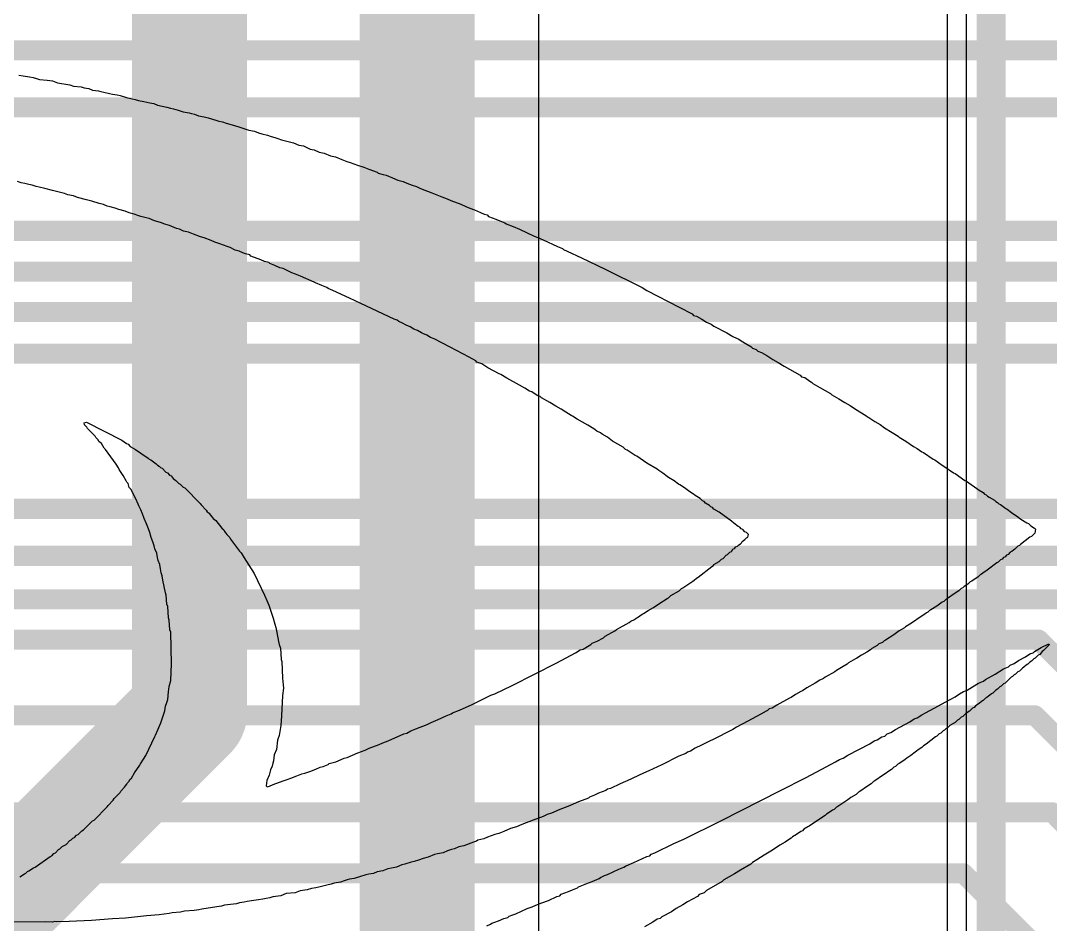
# Model space of a CAD drawing. Header units: inches. Extents: x 0 to 211, y 0 to 201.
# Drawn here: x 1.1619 to 1.5192, y 2.3783 to 2.6917 of the extents above; entities that cross this region are included whole.
import ezdxf

# ---------------------------------------------------------------- set-up
doc = ezdxf.new("R2010")
doc.units = ezdxf.units.IN
doc.header["$MEASUREMENT"] = 0
for name, color, linetype in [('Bottom Layer', 5, 'Continuous'), ('Layer 2', 76, 'Continuous'), ('Top Layer', 1, 'Continuous'), ('Top Overlay', 2, 'Continuous')]:
    doc.layers.add(name, color=color, linetype=linetype)

msp = doc.modelspace()

# ---------------------------------------------------------------- linework, layer by layer
at = {"layer": 'Bottom Layer'}
msp.add_line((1.48336, 2.92748), (1.48336, 2.13313), dxfattribs=at)
msp.add_lwpolyline([(1.49865, 2.13313, 0.01, 0.01, 0), (1.49865, 2.92748, 0.01, 0.01, 0)], format="xyseb", dxfattribs=at)
at = {"layer": 'Layer 2'}
for p, q in [((1.49, 3.183), (1.49, 1.99269)), ((1.34166, 1.94334), (1.34166, 3.06136))]:
    msp.add_line(p, q, dxfattribs=at)
for points in [[(1.22047, 2.45177, 0.04, 0.04, 0), (1.22047, 3.03473, 0.04, 0.04, 0)], [(1.29947, 1.9296, 0.04, 0.04, 0), (1.29947, 3.03054, 0.04, 0.04, 0)], [(0.84481, 2.07611, 0.04, 0.04, 0), (1.22047, 2.45177, 0.04, 0.04, 0)]]:
    msp.add_lwpolyline(points, format="xyseb", dxfattribs=at)
msp.add_lwpolyline([(1.21047, 2.45177, 0.02, 0.02, 1), (1.23047, 2.45177, 0.02, 0.02, 1)], format="xyseb", close=True, dxfattribs=at)
msp.add_lwpolyline([(1.21047, 2.45177, 0.02, 0.02, 1), (1.23047, 2.45177, 0.02, 0.02, 1)], format="xyseb", close=True, dxfattribs=at)
at = {"layer": 'Top Layer'}
for points in [[(0.47649, 2.68135, 0.007, 0.007, 0), (1.70357, 2.68135, 0.007, 0.007, 0)], [(0.51059, 2.66162, 0.007, 0.007, 0), (1.70104, 2.66162, 0.007, 0.007, 0)], [(0.25031, 2.61875, 0.007, 0.007, 0), (1.67708, 2.61875, 0.007, 0.007, 0)], [(0.25031, 2.60463, 0.007, 0.007, 0), (1.66894, 2.60463, 0.007, 0.007, 0)], [(0.23664, 2.59063, 0.007, 0.007, 0), (1.63839, 2.59063, 0.007, 0.007, 0)], [(0.25031, 2.57619, 0.007, 0.007, 0), (1.63056, 2.57619, 0.007, 0.007, 0)], [(0.22162, 2.52238, 0.007, 0.007, 0), (1.66209, 2.52238, 0.007, 0.007, 0)], [(0.24403, 2.50611, 0.007, 0.007, 0), (1.60043, 2.50611, 0.007, 0.007, 0)], [(0.26622, 2.49103, 0.007, 0.007, 0), (1.52866, 2.49103, 0.007, 0.007, 0)], [(0.37076, 2.47703, 0.007, 0.007, 0), (1.5151, 2.47703, 0.007, 0.007, 0)], [(1.5151, 2.47703, 0.007, 0.007, 0), (1.72121, 2.27091, 0.007, 0.007, 0)], [(0.75844, 2.45078, 0.007, 0.007, 0), (1.51379, 2.45078, 0.007, 0.007, 0)], [(1.51379, 2.45078, 0.007, 0.007, 0), (1.70766, 2.25691, 0.007, 0.007, 0)], [(0.75844, 2.41715, 0.007, 0.007, 0), (1.51986, 2.41715, 0.007, 0.007, 0)], [(1.51986, 2.41715, 0.007, 0.007, 0), (1.6941, 2.24291, 0.007, 0.007, 0)], [(0.78553, 2.396, 0.007, 0.007, 0), (1.489, 2.396, 0.007, 0.007, 0)], [(1.489, 2.396, 0.007, 0.007, 0), (1.70696, 2.17804, 0.007, 0.007, 0)]]:
    msp.add_lwpolyline(points, format="xyseb", dxfattribs=at)
for points in [[(1.51335, 2.47703, 0.0035, 0.0035, 1), (1.51685, 2.47703, 0.0035, 0.0035, 1)], [(1.51335, 2.47703, 0.0035, 0.0035, 1), (1.51685, 2.47703, 0.0035, 0.0035, 1)], [(1.51204, 2.45078, 0.0035, 0.0035, 1), (1.51554, 2.45078, 0.0035, 0.0035, 1)], [(1.51204, 2.45078, 0.0035, 0.0035, 1), (1.51554, 2.45078, 0.0035, 0.0035, 1)], [(1.51811, 2.41715, 0.0035, 0.0035, 1), (1.52161, 2.41715, 0.0035, 0.0035, 1)], [(1.51811, 2.41715, 0.0035, 0.0035, 1), (1.52161, 2.41715, 0.0035, 0.0035, 1)], [(1.48725, 2.396, 0.0035, 0.0035, 1), (1.49075, 2.396, 0.0035, 0.0035, 1)], [(1.48725, 2.396, 0.0035, 0.0035, 1), (1.49075, 2.396, 0.0035, 0.0035, 1)]]:
    msp.add_lwpolyline(points, format="xyseb", close=True, dxfattribs=at)
at = {"layer": 'Top Overlay'}
for p, q in [((1.16123, 2.67273), (1.1628, 2.67247)), ((1.1628, 2.67247), (1.1649, 2.6722)), ((1.1649, 2.6722), (1.16622, 2.67194)), ((1.16622, 2.67194), (1.1674, 2.67155)), ((1.1674, 2.67155), (1.16844, 2.67129)), ((1.16844, 2.67129), (1.17107, 2.67102)), ((1.17107, 2.67102), (1.1729, 2.67076)), ((1.1729, 2.67076), (1.17461, 2.67011)), ((1.17461, 2.67011), (1.17894, 2.66945)), ((1.17894, 2.66945), (1.18025, 2.66893)), ((1.18025, 2.66893), (1.18287, 2.66866)), ((1.18287, 2.66866), (1.18392, 2.6684)), ((1.18392, 2.6684), (1.1855, 2.66814)), ((1.1855, 2.66814), (1.18681, 2.66761)), ((1.18681, 2.66761), (1.18891, 2.66735)), ((1.18891, 2.66735), (1.18969, 2.66709)), ((1.18969, 2.66709), (1.19074, 2.66683)), ((1.19074, 2.66683), (1.19271, 2.66643)), ((1.19271, 2.66643), (1.19376, 2.66617)), ((1.19376, 2.66617), (1.19534, 2.66591)), ((1.19534, 2.66591), (1.19638, 2.66565)), ((1.19638, 2.66565), (1.19861, 2.66499)), ((1.19861, 2.66499), (1.20058, 2.6646)), ((1.20058, 2.6646), (1.20163, 2.66433)), ((1.20163, 2.66433), (1.20281, 2.66394)), ((1.20281, 2.66394), (1.20465, 2.66368)), ((1.20465, 2.66368), (1.20675, 2.66315)), ((1.20675, 2.66315), (1.20806, 2.66289)), ((1.20806, 2.66289), (1.20937, 2.66237)), ((1.20937, 2.66237), (1.21265, 2.66171)), ((1.21265, 2.66171), (1.21383, 2.66132)), ((1.21383, 2.66132), (1.21488, 2.66105)), ((1.21488, 2.66105), (1.21659, 2.66066)), ((1.21659, 2.66066), (1.21829, 2.66001)), ((1.21829, 2.66001), (1.22039, 2.65974)), ((1.22039, 2.65974), (1.22118, 2.65948)), ((1.22118, 2.65948), (1.22223, 2.65922)), ((1.22223, 2.65922), (1.22354, 2.65869)), ((1.22354, 2.65869), (1.22551, 2.6583)), ((1.22551, 2.6583), (1.22695, 2.65791)), ((1.22695, 2.65791), (1.22957, 2.65712)), ((1.22957, 2.65712), (1.23062, 2.65686)), ((1.23062, 2.65686), (1.23193, 2.65659)), ((1.23193, 2.65659), (1.23324, 2.65607)), ((1.23324, 2.65607), (1.23613, 2.65528)), ((1.23613, 2.65528), (1.23797, 2.65476)), ((1.23797, 2.65476), (1.23967, 2.6541)), ((1.23967, 2.6541), (1.24111, 2.65371)), ((1.24111, 2.65371), (1.24308, 2.65332)), ((1.24308, 2.65332), (1.24439, 2.65279)), ((1.24439, 2.65279), (1.24557, 2.6524)), ((1.24557, 2.6524), (1.24754, 2.652)), ((1.24754, 2.652), (1.24885, 2.65148)), ((1.24885, 2.65148), (1.25003, 2.65109)), ((1.25003, 2.65109), (1.25108, 2.65082)), ((1.25108, 2.65082), (1.2524, 2.6503)), ((1.2524, 2.6503), (1.25659, 2.64925)), ((1.25659, 2.64925), (1.25843, 2.64846)), ((1.25843, 2.64846), (1.26, 2.6482)), ((1.26, 2.6482), (1.26236, 2.64715)), ((1.26236, 2.64715), (1.26368, 2.64689)), ((1.26368, 2.64689), (1.26551, 2.6461)), ((1.26551, 2.6461), (1.26722, 2.64571)), ((1.26722, 2.64571), (1.26945, 2.64479)), ((1.26945, 2.64479), (1.27115, 2.6444)), ((1.27115, 2.6444), (1.27338, 2.64348)), ((1.27338, 2.64348), (1.27509, 2.64282)), ((1.27509, 2.64282), (1.27627, 2.64243)), ((1.27627, 2.64243), (1.27876, 2.64151)), ((1.27876, 2.64151), (1.28099, 2.64085)), ((1.28099, 2.64085), (1.2827, 2.6402)), ((1.2827, 2.6402), (1.28558, 2.63915)), ((1.28558, 2.63915), (1.28598, 2.63876)), ((1.28598, 2.63876), (1.28768, 2.63836)), ((1.28768, 2.63836), (1.28873, 2.6381)), ((1.28873, 2.6381), (1.29096, 2.63718)), ((1.16202, 2.63548), (1.16084, 2.63587)), ((1.16333, 2.63521), (1.16202, 2.63548)), ((1.16477, 2.63482), (1.16333, 2.63521)), ((1.16582, 2.63456), (1.16477, 2.63482)), ((1.16726, 2.63416), (1.16582, 2.63456)), ((1.16831, 2.6339), (1.16726, 2.63416)), ((1.17028, 2.63351), (1.16831, 2.6339)), ((1.29096, 2.63718), (1.2928, 2.63639)), ((1.2928, 2.63639), (1.29463, 2.63587)), ((1.29463, 2.63587), (1.29594, 2.63534)), ((1.29594, 2.63534), (1.29778, 2.63456)), ((1.29778, 2.63456), (1.29922, 2.63416)), ((1.29922, 2.63416), (1.30067, 2.63351)), ((1.1729, 2.63272), (1.17028, 2.63351)), ((1.1771, 2.63167), (1.1729, 2.63272)), ((1.17828, 2.63128), (1.1771, 2.63167)), ((1.18025, 2.63088), (1.17828, 2.63128)), ((1.18156, 2.63036), (1.18025, 2.63088)), ((1.18471, 2.62957), (1.18156, 2.63036)), ((1.30067, 2.63351), (1.3046, 2.63193)), ((1.3046, 2.63193), (1.30801, 2.63062)), ((1.30801, 2.63062), (1.30985, 2.62984)), ((1.18655, 2.62905), (1.18471, 2.62957)), ((1.18917, 2.62826), (1.18655, 2.62905)), ((1.19061, 2.62787), (1.18917, 2.62826)), ((1.19192, 2.62734), (1.19061, 2.62787)), ((1.19297, 2.62708), (1.19192, 2.62734)), ((1.19468, 2.62669), (1.19297, 2.62708)), ((1.19599, 2.62616), (1.19468, 2.62669)), ((1.30985, 2.62984), (1.31116, 2.62931)), ((1.31116, 2.62931), (1.31457, 2.628)), ((1.31457, 2.628), (1.31641, 2.62721)), ((1.31641, 2.62721), (1.31772, 2.62669)), ((1.31772, 2.62669), (1.31942, 2.62603)), ((1.19809, 2.62564), (1.19599, 2.62616)), ((1.19953, 2.62498), (1.19809, 2.62564)), ((1.20124, 2.62459), (1.19953, 2.62498)), ((1.20255, 2.62406), (1.20124, 2.62459)), ((1.2036, 2.6238), (1.20255, 2.62406)), ((1.20544, 2.62328), (1.2036, 2.6238)), ((1.20649, 2.62301), (1.20544, 2.62328)), ((1.20832, 2.62223), (1.20649, 2.62301)), ((1.31942, 2.62603), (1.32139, 2.62511)), ((1.32139, 2.62511), (1.3227, 2.62459)), ((1.3227, 2.62459), (1.32375, 2.62433)), ((1.32375, 2.62433), (1.32428, 2.6238)), ((1.32428, 2.6238), (1.32677, 2.62288)), ((1.21042, 2.6217), (1.20832, 2.62223)), ((1.21186, 2.62105), (1.21042, 2.6217)), ((1.21357, 2.62065), (1.21186, 2.62105)), ((1.21593, 2.6196), (1.21357, 2.62065)), ((1.21698, 2.61934), (1.21593, 2.6196)), ((1.32677, 2.62288), (1.32821, 2.62223)), ((1.32821, 2.62223), (1.32992, 2.62157)), ((1.32992, 2.62157), (1.33031, 2.62118)), ((1.33031, 2.62118), (1.3328, 2.62026)), ((1.3328, 2.62026), (1.33503, 2.61934)), ((1.21842, 2.61869), (1.21698, 2.61934)), ((1.22013, 2.61829), (1.21842, 2.61869)), ((1.22183, 2.61764), (1.22013, 2.61829)), ((1.22432, 2.61672), (1.22183, 2.61764)), ((1.22551, 2.61632), (1.22432, 2.61672)), ((1.228, 2.61541), (1.22551, 2.61632)), ((1.33503, 2.61934), (1.34002, 2.61698)), ((1.34002, 2.61698), (1.34133, 2.61646)), ((1.34133, 2.61646), (1.34317, 2.61567)), ((1.22931, 2.61488), (1.228, 2.61541)), ((1.23101, 2.61423), (1.22931, 2.61488)), ((1.23351, 2.61331), (1.23101, 2.61423)), ((1.23456, 2.61305), (1.23351, 2.61331)), ((1.23626, 2.61213), (1.23456, 2.61305)), ((1.34317, 2.61567), (1.34815, 2.61331)), ((1.34815, 2.61331), (1.34986, 2.61265)), ((1.34986, 2.61265), (1.35025, 2.61226)), ((1.35025, 2.61226), (1.35156, 2.61173)), ((1.2377, 2.61173), (1.23626, 2.61213)), ((1.23902, 2.61121), (1.2377, 2.61173)), ((1.23993, 2.61082), (1.23902, 2.61121)), ((1.24138, 2.61042), (1.23993, 2.61082)), ((1.24177, 2.61003), (1.24138, 2.61042)), ((1.24518, 2.60872), (1.24177, 2.61003)), ((1.24649, 2.60819), (1.24518, 2.60872)), ((1.35156, 2.61173), (1.35655, 2.60937)), ((1.35655, 2.60937), (1.36468, 2.60544)), ((1.24794, 2.6078), (1.24649, 2.60819)), ((1.24833, 2.6074), (1.24794, 2.6078)), ((1.25003, 2.60675), (1.24833, 2.6074)), ((1.25187, 2.60596), (1.25003, 2.60675)), ((1.25292, 2.6057), (1.25187, 2.60596)), ((1.25594, 2.60426), (1.25292, 2.6057)), ((1.36468, 2.60544), (1.37753, 2.59914)), ((1.25725, 2.60373), (1.25594, 2.60426)), ((1.25895, 2.60308), (1.25725, 2.60373)), ((1.26368, 2.60098), (1.25895, 2.60308)), ((1.2642, 2.60072), (1.26368, 2.60098)), ((1.26643, 2.5998), (1.2642, 2.60072)), ((1.26814, 2.59914), (1.26643, 2.5998)), ((1.26853, 2.59875), (1.26814, 2.59914)), ((1.27024, 2.59809), (1.26853, 2.59875)), ((1.27601, 2.59547), (1.27024, 2.59809)), ((1.37753, 2.59914), (1.37911, 2.59809)), ((1.37911, 2.59809), (1.39039, 2.59232)), ((1.27994, 2.59363), (1.27601, 2.59547)), ((1.29148, 2.58812), (1.27994, 2.59363)), ((1.39039, 2.59232), (1.39485, 2.58996)), ((1.29253, 2.58786), (1.29148, 2.58812)), ((1.29306, 2.58734), (1.29253, 2.58786)), ((1.29437, 2.58681), (1.29306, 2.58734)), ((1.39485, 2.58996), (1.39537, 2.58943)), ((1.39537, 2.58943), (1.39642, 2.58917)), ((1.39642, 2.58917), (1.39826, 2.58812)), ((1.39826, 2.58812), (1.39983, 2.58707)), ((1.29568, 2.58602), (1.29437, 2.58681)), ((1.29699, 2.5855), (1.29568, 2.58602)), ((1.29831, 2.58471), (1.29699, 2.5855)), ((1.29962, 2.58419), (1.29831, 2.58471)), ((1.30093, 2.5834), (1.29962, 2.58419)), ((1.39983, 2.58707), (1.40154, 2.58642)), ((1.40154, 2.58642), (1.40193, 2.58602)), ((1.40193, 2.58602), (1.40246, 2.58576)), ((1.40246, 2.58576), (1.40692, 2.5834)), ((1.30145, 2.58314), (1.30093, 2.5834)), ((1.30277, 2.58261), (1.30145, 2.58314)), ((1.30408, 2.58183), (1.30277, 2.58261)), ((1.30539, 2.5813), (1.30408, 2.58183)), ((1.3109, 2.57842), (1.30539, 2.5813)), ((1.40692, 2.5834), (1.40902, 2.58209)), ((1.40902, 2.58209), (1.41033, 2.58156)), ((1.41033, 2.58156), (1.41085, 2.5813)), ((1.41085, 2.5813), (1.41243, 2.58025)), ((1.41243, 2.58025), (1.41531, 2.57868)), ((1.31746, 2.57501), (1.3109, 2.57842)), ((1.41531, 2.57868), (1.41584, 2.57815)), ((1.41584, 2.57815), (1.41715, 2.57763)), ((1.41715, 2.57763), (1.41767, 2.5771)), ((1.41767, 2.5771), (1.41898, 2.57658)), ((1.41898, 2.57658), (1.42082, 2.57553)), ((1.31982, 2.57369), (1.31746, 2.57501)), ((1.32021, 2.5733), (1.31982, 2.57369)), ((1.32192, 2.57264), (1.32021, 2.5733)), ((1.42082, 2.57553), (1.42292, 2.57422)), ((1.42292, 2.57422), (1.42476, 2.57317)), ((1.42476, 2.57317), (1.42686, 2.57186)), ((1.32402, 2.57133), (1.32192, 2.57264)), ((1.32795, 2.56923), (1.32402, 2.57133)), ((1.42686, 2.57186), (1.43236, 2.56871)), ((1.32848, 2.56897), (1.32795, 2.56923)), ((1.33057, 2.56766), (1.32848, 2.56897)), ((1.33503, 2.5653), (1.33057, 2.56766)), ((1.43236, 2.56871), (1.43289, 2.56818)), ((1.43289, 2.56818), (1.43394, 2.56792)), ((1.43394, 2.56792), (1.43578, 2.56661)), ((1.43578, 2.56661), (1.4363, 2.56635)), ((1.4363, 2.56635), (1.43682, 2.56582)), ((1.43682, 2.56582), (1.43919, 2.56451)), ((1.33687, 2.56425), (1.33503, 2.5653)), ((1.33844, 2.5632), (1.33687, 2.56425)), ((1.33923, 2.56294), (1.33844, 2.5632)), ((1.34107, 2.56163), (1.33923, 2.56294)), ((1.43919, 2.56451), (1.44286, 2.56241)), ((1.44286, 2.56241), (1.44338, 2.56189)), ((1.34212, 2.56136), (1.34107, 2.56163)), ((1.34264, 2.56084), (1.34212, 2.56136)), ((1.34553, 2.55926), (1.34264, 2.56084)), ((1.34763, 2.55795), (1.34553, 2.55926)), ((1.44338, 2.56189), (1.44574, 2.56058)), ((1.44574, 2.56058), (1.44784, 2.55926)), ((1.44784, 2.55926), (1.44968, 2.55822)), ((1.34946, 2.5569), (1.34763, 2.55795)), ((1.35104, 2.55585), (1.34946, 2.5569)), ((1.35287, 2.5548), (1.35104, 2.55585)), ((1.44968, 2.55822), (1.45152, 2.5569)), ((1.45152, 2.5569), (1.45519, 2.5548)), ((1.18392, 2.55218), (1.18471, 2.55244)), ((1.18405, 2.55153), (1.18392, 2.55218)), ((1.18484, 2.55074), (1.18405, 2.55153)), ((1.18471, 2.55244), (1.19704, 2.54615)), ((1.3534, 2.55454), (1.35287, 2.5548)), ((1.35497, 2.55349), (1.3534, 2.55454)), ((1.35865, 2.55139), (1.35497, 2.55349)), ((1.45519, 2.5548), (1.45571, 2.55428)), ((1.45571, 2.55428), (1.45624, 2.55402)), ((1.45624, 2.55402), (1.45834, 2.55271)), ((1.45834, 2.55271), (1.46017, 2.55166)), ((1.46017, 2.55166), (1.46162, 2.55048)), ((1.1851, 2.55021), (1.18484, 2.55074)), ((1.18773, 2.54759), (1.1851, 2.55021)), ((1.36074, 2.55008), (1.35865, 2.55139)), ((1.36127, 2.54982), (1.36074, 2.55008)), ((1.36179, 2.5493), (1.36127, 2.54982)), ((1.36311, 2.54877), (1.36179, 2.5493)), ((1.36363, 2.54825), (1.36311, 2.54877)), ((1.36547, 2.5472), (1.36363, 2.54825)), ((1.46162, 2.55048), (1.46424, 2.5489)), ((1.46424, 2.5489), (1.46634, 2.54759)), ((1.18799, 2.54707), (1.18773, 2.54759)), ((1.18878, 2.54628), (1.18799, 2.54707)), ((1.18904, 2.54575), (1.18878, 2.54628)), ((1.18943, 2.54536), (1.18904, 2.54575)), ((1.18996, 2.5451), (1.18943, 2.54536)), ((1.19088, 2.54339), (1.18996, 2.5451)), ((1.19704, 2.54615), (1.19861, 2.5451)), ((1.19861, 2.5451), (1.19914, 2.54484)), ((1.19914, 2.54484), (1.19993, 2.54405)), ((1.3673, 2.54588), (1.36547, 2.5472)), ((1.37098, 2.54379), (1.3673, 2.54588)), ((1.46634, 2.54759), (1.46673, 2.5472)), ((1.46673, 2.5472), (1.46726, 2.54693)), ((1.46726, 2.54693), (1.46909, 2.54588)), ((1.46909, 2.54588), (1.47172, 2.54405)), ((1.19127, 2.543), (1.19088, 2.54339)), ((1.19507, 2.53788), (1.19127, 2.543)), ((1.19993, 2.54405), (1.20176, 2.543)), ((1.20176, 2.543), (1.2036, 2.54169)), ((1.2036, 2.54169), (1.20609, 2.53998)), ((1.37176, 2.543), (1.37098, 2.54379)), ((1.37229, 2.54274), (1.37176, 2.543)), ((1.37517, 2.5409), (1.37229, 2.54274)), ((1.3757, 2.54064), (1.37517, 2.5409)), ((1.47172, 2.54405), (1.47303, 2.54326)), ((1.47303, 2.54326), (1.4746, 2.54221)), ((1.4746, 2.54221), (1.47513, 2.54195)), ((1.47513, 2.54195), (1.47854, 2.53959)), ((1.19586, 2.53657), (1.19507, 2.53788)), ((1.20609, 2.53998), (1.20649, 2.53959)), ((1.20649, 2.53959), (1.20701, 2.53933)), ((1.20701, 2.53933), (1.20885, 2.53801)), ((1.20885, 2.53801), (1.20937, 2.53749)), ((1.20937, 2.53749), (1.2099, 2.53723)), ((1.2099, 2.53723), (1.21042, 2.5367)), ((1.37911, 2.53828), (1.3757, 2.54064)), ((1.38278, 2.53618), (1.37911, 2.53828)), ((1.47854, 2.53959), (1.47906, 2.53933)), ((1.47906, 2.53933), (1.48169, 2.53749)), ((1.48169, 2.53749), (1.48221, 2.53723)), ((1.48221, 2.53723), (1.48562, 2.53487)), ((1.19612, 2.53605), (1.19586, 2.53657)), ((1.19743, 2.53395), (1.19612, 2.53605)), ((1.19848, 2.53211), (1.19743, 2.53395)), ((1.21042, 2.5367), (1.21094, 2.53644)), ((1.21094, 2.53644), (1.21226, 2.53513)), ((1.21226, 2.53513), (1.21278, 2.53487)), ((1.21278, 2.53487), (1.21357, 2.53408)), ((1.21357, 2.53408), (1.21409, 2.53382)), ((1.21409, 2.53382), (1.21449, 2.53342)), ((1.38331, 2.53565), (1.38278, 2.53618)), ((1.38475, 2.53474), (1.38331, 2.53565)), ((1.38619, 2.53355), (1.38475, 2.53474)), ((1.48562, 2.53487), (1.48615, 2.5346)), ((1.48615, 2.5346), (1.48956, 2.53224)), ((1.19875, 2.53159), (1.19848, 2.53211)), ((1.19914, 2.53119), (1.19875, 2.53159)), ((1.19953, 2.52975), (1.19914, 2.53119)), ((1.21449, 2.53342), (1.21475, 2.5329)), ((1.21475, 2.5329), (1.21567, 2.53224)), ((1.21567, 2.53224), (1.21672, 2.53119)), ((1.21672, 2.53119), (1.21724, 2.53093)), ((1.21724, 2.53093), (1.21829, 2.52988)), ((1.38672, 2.53329), (1.38619, 2.53355)), ((1.38868, 2.53211), (1.38672, 2.53329)), ((1.39013, 2.53093), (1.38868, 2.53211)), ((1.39065, 2.53067), (1.39013, 2.53093)), ((1.39223, 2.52962), (1.39065, 2.53067)), ((1.48956, 2.53224), (1.49008, 2.53198)), ((1.49008, 2.53198), (1.49454, 2.52883)), ((1.20006, 2.52923), (1.19953, 2.52975)), ((1.20189, 2.52582), (1.20006, 2.52923)), ((1.21829, 2.52988), (1.21882, 2.52962)), ((1.21882, 2.52962), (1.22419, 2.52424)), ((1.39406, 2.52831), (1.39223, 2.52962)), ((1.39537, 2.52752), (1.39406, 2.52831)), ((1.3959, 2.527), (1.39537, 2.52752)), ((1.39773, 2.52595), (1.3959, 2.527)), ((1.49454, 2.52883), (1.49585, 2.52805)), ((1.49585, 2.52805), (1.49638, 2.52752)), ((1.49638, 2.52752), (1.4969, 2.52726)), ((1.4969, 2.52726), (1.49743, 2.52673)), ((1.49743, 2.52673), (1.49795, 2.52647)), ((1.49795, 2.52647), (1.49979, 2.52542)), ((1.20268, 2.52398), (1.20189, 2.52582)), ((1.20294, 2.52345), (1.20268, 2.52398)), ((1.2036, 2.52201), (1.20294, 2.52345)), ((1.22419, 2.52424), (1.22446, 2.52372)), ((1.22446, 2.52372), (1.22629, 2.52188)), ((1.39852, 2.52516), (1.39773, 2.52595)), ((1.39905, 2.5249), (1.39852, 2.52516)), ((1.39957, 2.52437), (1.39905, 2.5249)), ((1.40088, 2.52359), (1.39957, 2.52437)), ((1.40141, 2.52306), (1.40088, 2.52359)), ((1.40193, 2.5228), (1.40141, 2.52306)), ((1.49979, 2.52542), (1.50031, 2.5249)), ((1.50031, 2.5249), (1.50084, 2.52463)), ((1.50084, 2.52463), (1.50136, 2.52411)), ((1.50136, 2.52411), (1.50189, 2.52385)), ((1.50189, 2.52385), (1.50372, 2.52254)), ((1.20412, 2.5207), (1.2036, 2.52201)), ((1.20478, 2.51899), (1.20412, 2.5207)), ((1.22629, 2.52188), (1.22655, 2.52136)), ((1.22655, 2.52136), (1.22734, 2.52083)), ((1.22734, 2.52083), (1.2276, 2.52031)), ((1.2276, 2.52031), (1.22839, 2.51952)), ((1.22839, 2.51952), (1.22865, 2.51899)), ((1.40246, 2.52227), (1.40193, 2.5228)), ((1.40429, 2.52122), (1.40246, 2.52227)), ((1.40849, 2.51808), (1.40429, 2.52122)), ((1.50372, 2.52254), (1.50425, 2.52227)), ((1.50425, 2.52227), (1.50569, 2.52109)), ((1.50569, 2.52109), (1.50792, 2.51965)), ((1.50792, 2.51965), (1.50844, 2.51913)), ((1.20557, 2.51716), (1.20478, 2.51899)), ((1.20622, 2.51545), (1.20557, 2.51716)), ((1.22865, 2.51899), (1.22957, 2.51834)), ((1.22957, 2.51834), (1.23167, 2.51572)), ((1.40941, 2.51742), (1.40849, 2.51808)), ((1.41085, 2.51624), (1.40941, 2.51742)), ((1.41138, 2.51598), (1.41085, 2.51624)), ((1.4119, 2.51545), (1.41138, 2.51598)), ((1.50844, 2.51913), (1.50897, 2.51886)), ((1.50897, 2.51886), (1.51107, 2.51755)), ((1.51107, 2.51755), (1.51159, 2.51729)), ((1.51159, 2.51729), (1.51238, 2.5165)), ((1.51238, 2.5165), (1.51369, 2.51572)), ((1.20675, 2.51414), (1.20622, 2.51545)), ((1.20714, 2.51244), (1.20675, 2.51414)), ((1.2078, 2.51099), (1.20714, 2.51244)), ((1.23167, 2.51572), (1.23233, 2.51506)), ((1.23233, 2.51506), (1.23259, 2.51453)), ((1.23259, 2.51453), (1.23311, 2.51401)), ((1.23311, 2.51401), (1.23338, 2.51349)), ((1.23338, 2.51349), (1.23442, 2.51244)), ((1.23442, 2.51244), (1.23469, 2.51191)), ((1.41243, 2.51519), (1.4119, 2.51545)), ((1.41321, 2.5144), (1.41243, 2.51519)), ((1.41374, 2.51414), (1.41321, 2.5144)), ((1.41321, 2.51178), (1.41374, 2.5123)), ((1.41439, 2.51349), (1.41374, 2.51414)), ((1.41374, 2.5123), (1.41426, 2.51257)), ((1.41426, 2.51257), (1.41439, 2.51349)), ((1.51212, 2.51257), (1.50884, 2.51007)), ((1.51264, 2.51283), (1.51212, 2.51257)), ((1.51382, 2.51401), (1.51264, 2.51283)), ((1.51369, 2.51572), (1.51409, 2.51532)), ((1.51409, 2.51532), (1.51382, 2.51401)), ((1.20819, 2.50955), (1.2078, 2.51099)), ((1.20845, 2.5085), (1.20819, 2.50955)), ((1.23469, 2.51191), (1.23784, 2.50771)), ((1.40902, 2.50837), (1.40954, 2.50863)), ((1.40954, 2.50863), (1.41007, 2.50916)), ((1.41007, 2.50916), (1.41059, 2.50942)), ((1.41059, 2.50942), (1.41111, 2.50994)), ((1.41111, 2.50994), (1.41164, 2.51021)), ((1.41164, 2.51021), (1.41203, 2.5106)), ((1.41203, 2.5106), (1.4123, 2.51112)), ((1.4123, 2.51112), (1.41321, 2.51178)), ((1.50792, 2.50942), (1.50687, 2.50837)), ((1.50844, 2.50968), (1.50792, 2.50942)), ((1.50884, 2.51007), (1.50844, 2.50968)), ((1.20911, 2.50706), (1.20845, 2.5085)), ((1.20937, 2.50548), (1.20911, 2.50706)), ((1.20963, 2.50443), (1.20937, 2.50548)), ((1.23784, 2.50771), (1.23836, 2.50719)), ((1.23836, 2.50719), (1.23941, 2.50535)), ((1.23941, 2.50535), (1.24111, 2.50286)), ((1.40508, 2.50496), (1.40561, 2.50522)), ((1.40561, 2.50522), (1.40665, 2.50627)), ((1.40665, 2.50627), (1.40718, 2.50653)), ((1.40718, 2.50653), (1.40797, 2.50732)), ((1.40797, 2.50732), (1.40849, 2.50758)), ((1.40849, 2.50758), (1.40902, 2.50837)), ((1.50294, 2.50548), (1.50241, 2.50496)), ((1.50346, 2.50575), (1.50294, 2.50548)), ((1.50398, 2.50627), (1.50346, 2.50575)), ((1.50451, 2.50653), (1.50398, 2.50627)), ((1.5053, 2.50732), (1.50451, 2.50653)), ((1.50582, 2.50758), (1.5053, 2.50732)), ((1.50635, 2.50811), (1.50582, 2.50758)), ((1.50687, 2.50837), (1.50635, 2.50811)), ((1.21016, 2.50312), (1.20963, 2.50443)), ((1.21042, 2.50155), (1.21016, 2.50312)), ((1.21068, 2.50024), (1.21042, 2.50155)), ((1.24111, 2.50286), (1.24295, 2.49997)), ((1.39695, 2.49866), (1.40167, 2.50234)), ((1.40167, 2.50234), (1.40233, 2.50273)), ((1.40233, 2.50273), (1.40246, 2.50312)), ((1.40246, 2.50312), (1.40429, 2.50417)), ((1.40429, 2.50417), (1.40508, 2.50496)), ((1.50057, 2.50365), (1.4973, 2.50115)), ((1.5011, 2.50391), (1.50057, 2.50365)), ((1.50189, 2.5047), (1.5011, 2.50391)), ((1.50241, 2.50496), (1.50189, 2.5047)), ((1.21094, 2.49919), (1.21068, 2.50024)), ((1.21121, 2.49761), (1.21094, 2.49919)), ((1.24295, 2.49997), (1.24649, 2.4925)), ((1.39564, 2.49761), (1.39642, 2.4984)), ((1.39642, 2.4984), (1.39695, 2.49866)), ((1.49349, 2.4984), (1.49192, 2.49735)), ((1.49402, 2.49866), (1.49349, 2.4984)), ((1.4948, 2.49945), (1.49402, 2.49866)), ((1.49533, 2.49971), (1.4948, 2.49945)), ((1.49572, 2.50011), (1.49533, 2.49971)), ((1.4973, 2.50115), (1.49572, 2.50011)), ((1.21173, 2.49551), (1.21121, 2.49761)), ((1.21213, 2.49328), (1.21173, 2.49551)), ((1.39039, 2.49394), (1.39118, 2.49473)), ((1.39118, 2.49473), (1.3917, 2.49499)), ((1.3917, 2.49499), (1.39511, 2.49735)), ((1.39511, 2.49735), (1.39564, 2.49761)), ((1.48824, 2.49473), (1.48746, 2.49394)), ((1.48877, 2.49499), (1.48824, 2.49473)), ((1.48929, 2.49551), (1.48877, 2.49499)), ((1.49061, 2.4963), (1.48929, 2.49551)), ((1.49139, 2.49709), (1.49061, 2.4963)), ((1.49192, 2.49735), (1.49139, 2.49709)), ((1.21239, 2.4925), (1.21213, 2.49328)), ((1.21265, 2.48935), (1.21239, 2.4925)), ((1.24649, 2.4925), (1.24728, 2.49066)), ((1.38331, 2.48948), (1.38619, 2.49132)), ((1.38619, 2.49132), (1.38672, 2.49158)), ((1.38672, 2.49158), (1.3875, 2.49237)), ((1.3875, 2.49237), (1.39039, 2.49394)), ((1.483, 2.49105), (1.48221, 2.49027)), ((1.48352, 2.49132), (1.483, 2.49105)), ((1.48615, 2.49315), (1.48352, 2.49132)), ((1.48746, 2.49394), (1.48615, 2.49315)), ((1.21291, 2.48856), (1.21265, 2.48935)), ((1.21317, 2.48463), (1.21291, 2.48856)), ((1.24728, 2.49066), (1.24794, 2.48896)), ((1.24794, 2.48896), (1.24872, 2.48686)), ((1.37963, 2.48712), (1.38147, 2.48817)), ((1.38147, 2.48817), (1.38331, 2.48948)), ((1.47775, 2.48738), (1.47723, 2.48712)), ((1.47985, 2.48869), (1.47775, 2.48738)), ((1.48169, 2.49001), (1.47985, 2.48869)), ((1.48221, 2.49027), (1.48169, 2.49001)), ((1.21344, 2.48384), (1.21317, 2.48463)), ((1.2137, 2.48043), (1.21344, 2.48384)), ((1.24872, 2.48686), (1.24899, 2.48581)), ((1.24899, 2.48581), (1.24951, 2.4845)), ((1.24951, 2.4845), (1.25003, 2.4824)), ((1.3736, 2.48345), (1.37491, 2.48397)), ((1.37491, 2.48397), (1.37544, 2.4845)), ((1.37544, 2.4845), (1.37596, 2.48476)), ((1.37596, 2.48476), (1.37753, 2.48581)), ((1.37753, 2.48581), (1.37806, 2.48607)), ((1.37806, 2.48607), (1.37963, 2.48712)), ((1.47434, 2.48502), (1.47106, 2.48279)), ((1.47565, 2.48581), (1.47434, 2.48502)), ((1.47618, 2.48633), (1.47565, 2.48581)), ((1.4767, 2.48659), (1.47618, 2.48633)), ((1.47723, 2.48712), (1.4767, 2.48659)), ((1.21396, 2.47964), (1.2137, 2.48043)), ((1.25003, 2.4824), (1.25043, 2.48122)), ((1.25043, 2.48122), (1.25082, 2.47951)), ((1.36468, 2.4782), (1.36809, 2.48004)), ((1.36809, 2.48004), (1.36861, 2.48056)), ((1.36861, 2.48056), (1.37307, 2.48292)), ((1.37307, 2.48292), (1.3736, 2.48345)), ((1.46673, 2.48004), (1.4649, 2.47872)), ((1.46857, 2.48109), (1.46673, 2.48004)), ((1.46896, 2.48148), (1.46857, 2.48109)), ((1.47106, 2.48279), (1.46896, 2.48148)), ((1.21422, 2.46862), (1.21396, 2.47964)), ((1.25082, 2.47951), (1.25135, 2.47636)), ((1.36022, 2.47584), (1.36192, 2.47649)), ((1.36192, 2.47649), (1.36415, 2.47768)), ((1.36415, 2.47768), (1.36468, 2.4782)), ((1.46148, 2.47663), (1.46096, 2.4761)), ((1.46201, 2.47689), (1.46148, 2.47663)), ((1.4649, 2.47872), (1.46201, 2.47689)), ((1.25135, 2.47636), (1.25161, 2.47531)), ((1.25161, 2.47531), (1.252, 2.47413)), ((1.252, 2.47413), (1.25226, 2.4702)), ((1.35445, 2.47243), (1.35602, 2.47348)), ((1.35602, 2.47348), (1.35707, 2.47374)), ((1.35707, 2.47374), (1.35917, 2.47505)), ((1.35917, 2.47505), (1.35969, 2.47531)), ((1.35969, 2.47531), (1.36022, 2.47584)), ((1.45676, 2.47348), (1.45545, 2.47269)), ((1.45729, 2.474), (1.45676, 2.47348)), ((1.45912, 2.47505), (1.45729, 2.474)), ((1.45965, 2.47558), (1.45912, 2.47505)), ((1.46096, 2.4761), (1.45965, 2.47558)), ((1.51317, 2.47243), (1.51369, 2.47295)), ((1.51369, 2.47295), (1.51422, 2.47322)), ((1.51422, 2.47322), (1.51605, 2.47426)), ((1.51632, 2.47295), (1.51553, 2.4719)), ((1.51605, 2.47426), (1.51868, 2.47558)), ((1.51684, 2.47322), (1.51632, 2.47295)), ((1.51881, 2.47518), (1.51684, 2.47322)), ((1.51868, 2.47558), (1.51881, 2.47518)), ((1.25226, 2.4702), (1.25253, 2.46941)), ((1.25253, 2.46941), (1.25279, 2.46364)), ((1.34789, 2.46902), (1.35445, 2.47243)), ((1.45152, 2.47033), (1.44915, 2.46902)), ((1.45204, 2.47059), (1.45152, 2.47033)), ((1.45361, 2.47164), (1.45204, 2.47059)), ((1.45545, 2.47269), (1.45361, 2.47164)), ((1.50661, 2.46876), (1.50818, 2.4698)), ((1.50818, 2.4698), (1.51054, 2.47112)), ((1.51054, 2.47112), (1.51212, 2.47217)), ((1.51212, 2.46928), (1.51133, 2.46849)), ((1.51212, 2.47217), (1.51317, 2.47243)), ((1.51264, 2.46954), (1.51212, 2.46928)), ((1.51343, 2.47033), (1.51264, 2.46954)), ((1.51395, 2.47059), (1.51343, 2.47033)), ((1.515, 2.47164), (1.51395, 2.47059)), ((1.51553, 2.4719), (1.515, 2.47164)), ((1.21396, 2.46285), (1.21422, 2.46862)), ((1.33241, 2.46115), (1.34789, 2.46902)), ((1.44443, 2.46587), (1.44102, 2.46403)), ((1.44496, 2.46639), (1.44443, 2.46587)), ((1.44732, 2.46771), (1.44496, 2.46639)), ((1.44863, 2.46849), (1.44732, 2.46771)), ((1.44915, 2.46902), (1.44863, 2.46849)), ((1.50005, 2.46508), (1.50294, 2.46692)), ((1.50294, 2.46692), (1.50464, 2.46757)), ((1.50464, 2.46757), (1.5053, 2.46823)), ((1.5053, 2.46823), (1.50661, 2.46876)), ((1.50792, 2.46587), (1.50713, 2.46508)), ((1.50844, 2.46613), (1.50792, 2.46587)), ((1.50949, 2.46718), (1.50844, 2.46613)), ((1.51002, 2.46744), (1.50949, 2.46718)), ((1.51081, 2.46823), (1.51002, 2.46744)), ((1.51133, 2.46849), (1.51081, 2.46823)), ((1.21344, 2.46075), (1.21396, 2.46285)), ((1.25279, 2.46364), (1.25305, 2.46023)), ((1.43919, 2.46298), (1.43761, 2.46193)), ((1.4405, 2.46351), (1.43919, 2.46298)), ((1.44102, 2.46403), (1.4405, 2.46351)), ((1.49428, 2.46193), (1.49598, 2.46259)), ((1.49598, 2.46259), (1.49664, 2.46325)), ((1.49664, 2.46325), (1.50005, 2.46508)), ((1.50556, 2.46403), (1.50346, 2.46193)), ((1.50608, 2.4643), (1.50556, 2.46403)), ((1.50661, 2.46482), (1.50608, 2.4643)), ((1.50713, 2.46508), (1.50661, 2.46482)), ((1.21291, 2.45629), (1.21317, 2.45892)), ((1.21317, 2.45892), (1.21344, 2.46075)), ((1.25305, 2.46023), (1.25279, 2.45761)), ((1.32638, 2.45826), (1.33241, 2.46115)), ((1.43263, 2.45905), (1.43079, 2.458)), ((1.43315, 2.45931), (1.43263, 2.45905)), ((1.43473, 2.46036), (1.43315, 2.45931)), ((1.43761, 2.46193), (1.43473, 2.46036)), ((1.48772, 2.45826), (1.48903, 2.45905)), ((1.48903, 2.45905), (1.49034, 2.45957)), ((1.49034, 2.45957), (1.49218, 2.46062)), ((1.49218, 2.46062), (1.49428, 2.46193)), ((1.50031, 2.45957), (1.49926, 2.45852)), ((1.50084, 2.45984), (1.50031, 2.45957)), ((1.50162, 2.46062), (1.50084, 2.45984)), ((1.50215, 2.46088), (1.50162, 2.46062)), ((1.50294, 2.46167), (1.50215, 2.46088)), ((1.50346, 2.46193), (1.50294, 2.46167)), ((1.21213, 2.45393), (1.21265, 2.45524)), ((1.21265, 2.45524), (1.21291, 2.45629)), ((1.25279, 2.45761), (1.2524, 2.45065)), ((1.31851, 2.45459), (1.32507, 2.45774)), ((1.32507, 2.45774), (1.32638, 2.45826)), ((1.42869, 2.45669), (1.42423, 2.45433)), ((1.42922, 2.45695), (1.42869, 2.45669)), ((1.43079, 2.458), (1.42922, 2.45695)), ((1.48037, 2.45406), (1.48273, 2.45538)), ((1.48273, 2.45538), (1.48615, 2.45721)), ((1.48615, 2.45721), (1.48772, 2.45826)), ((1.49533, 2.45564), (1.49454, 2.45485)), ((1.49585, 2.4559), (1.49533, 2.45564)), ((1.49664, 2.45669), (1.49585, 2.4559)), ((1.49716, 2.45695), (1.49664, 2.45669)), ((1.49769, 2.45747), (1.49716, 2.45695)), ((1.49821, 2.45774), (1.49769, 2.45747)), ((1.49874, 2.45826), (1.49821, 2.45774)), ((1.49926, 2.45852), (1.49874, 2.45826)), ((1.21147, 2.45092), (1.21186, 2.45236)), ((1.21186, 2.45236), (1.21213, 2.45393)), ((1.31129, 2.45131), (1.31169, 2.4517)), ((1.31169, 2.4517), (1.31418, 2.45262)), ((1.31418, 2.45262), (1.31851, 2.45459)), ((1.42056, 2.45223), (1.41872, 2.45118)), ((1.42108, 2.45249), (1.42056, 2.45223)), ((1.42161, 2.45301), (1.42108, 2.45249)), ((1.42266, 2.45328), (1.42161, 2.45301)), ((1.42423, 2.45433), (1.42266, 2.45328)), ((1.4746, 2.45092), (1.47591, 2.4517)), ((1.47591, 2.4517), (1.48037, 2.45406)), ((1.48982, 2.45144), (1.48877, 2.45039)), ((1.49113, 2.45223), (1.48982, 2.45144)), ((1.49218, 2.45328), (1.49113, 2.45223)), ((1.4927, 2.45354), (1.49218, 2.45328)), ((1.49323, 2.45406), (1.4927, 2.45354)), ((1.49454, 2.45485), (1.49323, 2.45406)), ((1.2095, 2.4458), (1.21055, 2.44816)), ((1.21055, 2.44816), (1.21094, 2.4496)), ((1.21094, 2.4496), (1.21147, 2.45092)), ((1.2524, 2.45065), (1.25213, 2.44724)), ((1.3029, 2.44764), (1.30434, 2.44829)), ((1.30434, 2.44829), (1.3067, 2.44934)), ((1.3067, 2.44934), (1.30959, 2.45065)), ((1.30959, 2.45065), (1.31129, 2.45131)), ((1.41426, 2.44882), (1.41033, 2.44672)), ((1.41872, 2.45118), (1.41426, 2.44882)), ((1.46542, 2.44593), (1.4704, 2.44855)), ((1.4704, 2.44855), (1.47198, 2.4496)), ((1.47198, 2.4496), (1.47303, 2.44987)), ((1.47303, 2.44987), (1.4746, 2.45092)), ((1.48615, 2.44829), (1.48431, 2.44724)), ((1.48693, 2.44908), (1.48615, 2.44829)), ((1.48746, 2.44934), (1.48693, 2.44908)), ((1.48824, 2.45013), (1.48746, 2.44934)), ((1.48877, 2.45039), (1.48824, 2.45013)), ((1.20871, 2.44396), (1.2095, 2.4458)), ((1.25213, 2.44724), (1.25161, 2.44383)), ((1.29253, 2.44331), (1.2949, 2.44436)), ((1.2949, 2.44436), (1.29594, 2.44462)), ((1.29594, 2.44462), (1.29726, 2.44541)), ((1.29726, 2.44541), (1.29896, 2.44606)), ((1.29896, 2.44606), (1.3029, 2.44764)), ((1.40902, 2.44593), (1.40193, 2.44226)), ((1.41033, 2.44672), (1.40902, 2.44593)), ((1.46175, 2.44357), (1.46253, 2.44436)), ((1.46253, 2.44436), (1.46385, 2.44488)), ((1.46385, 2.44488), (1.46542, 2.44593)), ((1.48064, 2.44436), (1.47985, 2.44357)), ((1.48116, 2.44462), (1.48064, 2.44436)), ((1.48195, 2.44541), (1.48116, 2.44462)), ((1.48247, 2.44567), (1.48195, 2.44541)), ((1.483, 2.44619), (1.48247, 2.44567)), ((1.48352, 2.44646), (1.483, 2.44619)), ((1.48431, 2.44724), (1.48352, 2.44646)), ((1.2053, 2.43688), (1.20845, 2.44344)), ((1.20845, 2.44344), (1.20871, 2.44396)), ((1.25095, 2.44213), (1.25069, 2.43898)), ((1.25161, 2.44383), (1.25095, 2.44213)), ((1.28624, 2.44068), (1.28755, 2.44121)), ((1.28755, 2.44121), (1.28939, 2.442)), ((1.28939, 2.442), (1.2907, 2.44252)), ((1.2907, 2.44252), (1.29253, 2.44331)), ((1.40115, 2.442), (1.39773, 2.44016)), ((1.40193, 2.44226), (1.40115, 2.442)), ((1.44889, 2.43701), (1.4565, 2.44095)), ((1.4565, 2.44095), (1.45807, 2.442)), ((1.45807, 2.442), (1.45912, 2.44226)), ((1.45912, 2.44226), (1.4607, 2.44331)), ((1.4607, 2.44331), (1.46175, 2.44357)), ((1.47605, 2.44082), (1.47513, 2.44016)), ((1.47932, 2.44331), (1.47605, 2.44082)), ((1.47985, 2.44357), (1.47932, 2.44331)), ((1.2499, 2.43714), (1.24964, 2.43504)), ((1.25069, 2.43898), (1.2499, 2.43714)), ((1.27522, 2.43622), (1.27889, 2.4378)), ((1.27889, 2.4378), (1.28138, 2.43872)), ((1.28138, 2.43872), (1.28283, 2.43937)), ((1.28283, 2.43937), (1.28624, 2.44068)), ((1.39275, 2.43754), (1.39026, 2.43662)), ((1.39328, 2.43806), (1.39275, 2.43754)), ((1.39432, 2.43832), (1.39328, 2.43806)), ((1.3959, 2.43937), (1.39432, 2.43832)), ((1.39642, 2.43963), (1.3959, 2.43937)), ((1.39773, 2.44016), (1.39642, 2.43963)), ((1.47224, 2.43806), (1.4708, 2.43688)), ((1.47277, 2.43832), (1.47224, 2.43806)), ((1.47329, 2.43885), (1.47277, 2.43832)), ((1.4746, 2.43963), (1.47329, 2.43885)), ((1.47513, 2.44016), (1.4746, 2.43963)), ((1.20321, 2.43347), (1.20347, 2.43399)), ((1.20347, 2.43399), (1.20452, 2.43557)), ((1.20452, 2.43557), (1.2053, 2.43688)), ((1.24938, 2.43426), (1.24912, 2.43321)), ((1.24964, 2.43504), (1.24938, 2.43426)), ((1.26682, 2.43308), (1.26853, 2.43373)), ((1.26853, 2.43373), (1.26892, 2.43413)), ((1.26892, 2.43413), (1.27128, 2.43465)), ((1.27128, 2.43465), (1.27417, 2.43596)), ((1.27417, 2.43596), (1.27522, 2.43622)), ((1.38436, 2.4336), (1.3799, 2.4315)), ((1.39026, 2.43662), (1.38436, 2.4336)), ((1.43814, 2.43124), (1.44469, 2.43465)), ((1.44469, 2.43465), (1.44601, 2.43544)), ((1.44601, 2.43544), (1.44732, 2.43596)), ((1.44732, 2.43596), (1.44889, 2.43701)), ((1.46621, 2.43386), (1.46542, 2.43308)), ((1.46673, 2.43413), (1.46621, 2.43386)), ((1.46831, 2.43518), (1.46673, 2.43413)), ((1.46883, 2.43544), (1.46831, 2.43518)), ((1.46936, 2.43596), (1.46883, 2.43544)), ((1.4708, 2.43688), (1.46936, 2.43596)), ((1.20032, 2.42901), (1.20137, 2.43085)), ((1.20137, 2.43085), (1.20321, 2.43347)), ((1.24807, 2.43006), (1.24728, 2.42822)), ((1.24859, 2.4319), (1.24807, 2.43006)), ((1.24912, 2.43321), (1.24859, 2.4319)), ((1.25777, 2.4298), (1.25948, 2.43045)), ((1.25948, 2.43045), (1.26053, 2.43072)), ((1.26053, 2.43072), (1.26223, 2.43137)), ((1.26223, 2.43137), (1.26433, 2.43216)), ((1.26433, 2.43216), (1.26578, 2.43281)), ((1.26578, 2.43281), (1.26682, 2.43308)), ((1.37806, 2.43072), (1.37229, 2.42809)), ((1.3799, 2.4315), (1.37806, 2.43072)), ((1.4342, 2.42914), (1.43814, 2.43124)), ((1.46227, 2.43072), (1.46096, 2.42993)), ((1.4628, 2.43124), (1.46227, 2.43072)), ((1.46411, 2.43203), (1.4628, 2.43124)), ((1.4649, 2.43281), (1.46411, 2.43203)), ((1.46542, 2.43308), (1.4649, 2.43281)), ((1.19822, 2.42639), (1.19875, 2.42691)), ((1.19875, 2.42691), (1.19901, 2.42744)), ((1.19901, 2.42744), (1.19953, 2.42796)), ((1.19953, 2.42796), (1.1998, 2.42849)), ((1.1998, 2.42849), (1.20032, 2.42901)), ((1.24728, 2.42822), (1.24702, 2.42639)), ((1.2482, 2.42626), (1.24951, 2.42678)), ((1.24951, 2.42678), (1.25292, 2.42809)), ((1.25292, 2.42809), (1.25436, 2.42849)), ((1.25436, 2.42849), (1.25567, 2.42901)), ((1.25567, 2.42901), (1.25777, 2.4298)), ((1.36993, 2.42704), (1.36652, 2.42547)), ((1.37176, 2.42783), (1.36993, 2.42704)), ((1.37229, 2.42809), (1.37176, 2.42783)), ((1.42554, 2.42468), (1.4342, 2.42914)), ((1.45703, 2.42704), (1.45571, 2.42626)), ((1.45781, 2.42783), (1.45703, 2.42704)), ((1.45834, 2.42809), (1.45781, 2.42783)), ((1.46096, 2.42993), (1.45834, 2.42809)), ((1.19429, 2.42193), (1.19638, 2.42403)), ((1.19638, 2.42403), (1.19665, 2.42455)), ((1.19665, 2.42455), (1.19796, 2.42586)), ((1.19796, 2.42586), (1.19822, 2.42639)), ((1.24702, 2.42639), (1.24741, 2.42599)), ((1.24741, 2.42599), (1.2482, 2.42626)), ((1.36101, 2.42311), (1.3593, 2.42245)), ((1.36245, 2.42376), (1.36101, 2.42311)), ((1.36494, 2.42468), (1.36245, 2.42376)), ((1.36547, 2.42521), (1.36494, 2.42468)), ((1.36652, 2.42547), (1.36547, 2.42521)), ((1.40482, 2.41419), (1.42554, 2.42468)), ((1.45178, 2.42337), (1.44994, 2.42232)), ((1.45257, 2.42416), (1.45178, 2.42337)), ((1.45309, 2.42442), (1.45257, 2.42416)), ((1.45571, 2.42626), (1.45309, 2.42442)), ((1.19192, 2.41904), (1.19219, 2.41957)), ((1.19219, 2.41957), (1.19402, 2.4214)), ((1.19402, 2.4214), (1.19429, 2.42193)), ((1.35235, 2.41943), (1.34894, 2.41812)), ((1.35366, 2.41996), (1.35235, 2.41943)), ((1.3555, 2.42075), (1.35366, 2.41996)), ((1.35891, 2.42206), (1.3555, 2.42075)), ((1.3593, 2.42245), (1.35891, 2.42206)), ((1.44889, 2.42153), (1.44548, 2.41917)), ((1.44942, 2.4218), (1.44889, 2.42153)), ((1.44994, 2.42232), (1.44942, 2.4218)), ((1.18733, 2.41445), (1.19192, 2.41904)), ((1.34317, 2.41576), (1.33976, 2.41445)), ((1.34461, 2.41642), (1.34317, 2.41576)), ((1.34605, 2.41681), (1.34461, 2.41642)), ((1.34894, 2.41812), (1.34605, 2.41681)), ((1.4405, 2.41576), (1.43866, 2.41445)), ((1.44102, 2.41602), (1.4405, 2.41576)), ((1.44155, 2.41655), (1.44102, 2.41602)), ((1.44207, 2.41681), (1.44155, 2.41655)), ((1.44365, 2.41786), (1.44207, 2.41681)), ((1.44417, 2.41812), (1.44365, 2.41786)), ((1.44496, 2.41891), (1.44417, 2.41812)), ((1.44548, 2.41917), (1.44496, 2.41891)), ((1.18366, 2.41104), (1.18681, 2.41419)), ((1.18681, 2.41419), (1.18733, 2.41445)), ((1.33582, 2.41288), (1.33398, 2.41209)), ((1.33976, 2.41445), (1.33582, 2.41288)), ((1.39196, 2.40789), (1.40482, 2.41419)), ((1.43551, 2.41235), (1.43499, 2.41209)), ((1.43735, 2.41366), (1.43551, 2.41235)), ((1.43866, 2.41445), (1.43735, 2.41366)), ((1.18051, 2.40842), (1.1813, 2.4092)), ((1.1813, 2.4092), (1.18182, 2.40947)), ((1.18182, 2.40947), (1.18314, 2.41078)), ((1.18314, 2.41078), (1.18366, 2.41104)), ((1.32388, 2.40855), (1.32257, 2.40802)), ((1.32638, 2.40947), (1.32388, 2.40855)), ((1.32782, 2.40986), (1.32638, 2.40947)), ((1.32953, 2.41051), (1.32782, 2.40986)), ((1.33189, 2.41156), (1.32953, 2.41051)), ((1.33398, 2.41209), (1.33189, 2.41156)), ((1.42974, 2.40868), (1.42922, 2.40815)), ((1.43105, 2.40947), (1.42974, 2.40868)), ((1.43263, 2.41051), (1.43105, 2.40947)), ((1.43315, 2.41078), (1.43263, 2.41051)), ((1.43368, 2.4113), (1.43315, 2.41078)), ((1.43499, 2.41209), (1.43368, 2.4113)), ((1.17553, 2.40448), (1.17632, 2.40527)), ((1.17632, 2.40527), (1.17763, 2.40605)), ((1.17763, 2.40605), (1.17894, 2.40737)), ((1.17894, 2.40737), (1.17946, 2.40763)), ((1.17946, 2.40763), (1.17999, 2.40815)), ((1.17999, 2.40815), (1.18051, 2.40842)), ((1.31392, 2.40514), (1.31247, 2.40448)), ((1.31562, 2.40553), (1.31392, 2.40514)), ((1.31903, 2.40684), (1.31562, 2.40553)), ((1.32008, 2.4071), (1.31903, 2.40684)), ((1.32047, 2.4075), (1.32008, 2.4071)), ((1.32257, 2.40802), (1.32047, 2.4075)), ((1.38199, 2.40317), (1.38855, 2.40632)), ((1.38855, 2.40632), (1.39196, 2.40789)), ((1.42528, 2.40579), (1.42279, 2.40409)), ((1.42712, 2.40684), (1.42528, 2.40579)), ((1.42869, 2.40789), (1.42712, 2.40684)), ((1.42922, 2.40815), (1.42869, 2.40789)), ((1.16687, 2.39818), (1.17212, 2.40186)), ((1.17212, 2.40186), (1.17264, 2.40212)), ((1.17264, 2.40212), (1.17343, 2.40291)), ((1.17343, 2.40291), (1.17395, 2.40317)), ((1.17395, 2.40317), (1.175, 2.40422)), ((1.175, 2.40422), (1.17553, 2.40448)), ((1.30329, 2.40159), (1.30159, 2.4012)), ((1.30552, 2.40251), (1.30329, 2.40159)), ((1.30657, 2.40278), (1.30552, 2.40251)), ((1.30854, 2.40317), (1.30657, 2.40278)), ((1.30998, 2.40382), (1.30854, 2.40317)), ((1.31142, 2.40422), (1.30998, 2.40382)), ((1.31247, 2.40448), (1.31142, 2.40422)), ((1.37465, 2.39976), (1.37911, 2.40186)), ((1.37911, 2.40186), (1.38016, 2.40212)), ((1.38016, 2.40212), (1.38068, 2.40264)), ((1.38068, 2.40264), (1.38199, 2.40317)), ((1.4199, 2.40225), (1.41728, 2.40068)), ((1.42279, 2.40409), (1.4199, 2.40225)), ((1.16477, 2.39687), (1.16635, 2.39792)), ((1.16635, 2.39792), (1.16687, 2.39818)), ((1.29227, 2.39818), (1.29057, 2.39779)), ((1.29411, 2.39897), (1.29227, 2.39818)), ((1.29516, 2.39923), (1.29411, 2.39897)), ((1.29739, 2.39989), (1.29516, 2.39923)), ((1.29844, 2.40015), (1.29739, 2.39989)), ((1.29988, 2.40055), (1.29844, 2.40015)), ((1.30159, 2.4012), (1.29988, 2.40055)), ((1.3694, 2.3974), (1.37124, 2.39818)), ((1.37124, 2.39818), (1.37176, 2.39845)), ((1.37176, 2.39845), (1.37412, 2.3995)), ((1.37412, 2.3995), (1.37465, 2.39976)), ((1.41531, 2.39923), (1.41164, 2.39713)), ((1.41584, 2.39976), (1.41531, 2.39923)), ((1.41728, 2.40068), (1.41584, 2.39976)), ((1.16162, 2.39477), (1.1632, 2.39582)), ((1.1632, 2.39582), (1.16372, 2.39609)), ((1.16372, 2.39609), (1.16425, 2.39661)), ((1.16425, 2.39661), (1.16477, 2.39687)), ((1.27758, 2.39425), (1.27601, 2.39399)), ((1.27942, 2.39477), (1.27758, 2.39425)), ((1.28165, 2.39543), (1.27942, 2.39477)), ((1.2827, 2.39569), (1.28165, 2.39543)), ((1.28427, 2.39595), (1.2827, 2.39569)), ((1.28558, 2.39648), (1.28427, 2.39595)), ((1.28755, 2.39687), (1.28558, 2.39648)), ((1.28926, 2.39753), (1.28755, 2.39687)), ((1.29057, 2.39779), (1.28926, 2.39753)), ((1.36022, 2.3932), (1.36258, 2.39425)), ((1.36258, 2.39425), (1.36311, 2.39451)), ((1.36311, 2.39451), (1.36442, 2.3953)), ((1.36442, 2.3953), (1.36547, 2.39556)), ((1.36547, 2.39556), (1.3694, 2.3974)), ((1.40954, 2.39582), (1.40587, 2.39372)), ((1.41164, 2.39713), (1.40954, 2.39582)), ((1.26276, 2.39071), (1.26132, 2.39031)), ((1.26433, 2.39097), (1.26276, 2.39071)), ((1.26538, 2.39123), (1.26433, 2.39097)), ((1.26814, 2.39189), (1.26538, 2.39123)), ((1.26958, 2.39228), (1.26814, 2.39189)), ((1.27063, 2.39254), (1.26958, 2.39228)), ((1.27286, 2.39294), (1.27063, 2.39254)), ((1.27417, 2.39346), (1.27286, 2.39294)), ((1.27522, 2.39372), (1.27417, 2.39346)), ((1.27601, 2.39399), (1.27522, 2.39372)), ((1.3534, 2.39031), (1.3551, 2.39097)), ((1.3551, 2.39097), (1.3555, 2.39136)), ((1.3555, 2.39136), (1.35891, 2.39268)), ((1.35891, 2.39268), (1.36022, 2.3932)), ((1.40534, 2.3932), (1.39983, 2.39005)), ((1.40587, 2.39372), (1.40534, 2.3932)), ((1.24702, 2.3873), (1.24597, 2.38703)), ((1.24833, 2.38756), (1.24702, 2.3873)), ((1.24938, 2.38782), (1.24833, 2.38756)), ((1.25213, 2.38822), (1.24938, 2.38782)), ((1.25397, 2.389), (1.25213, 2.38822)), ((1.25712, 2.38926), (1.25397, 2.389)), ((1.25882, 2.38992), (1.25712, 2.38926)), ((1.26132, 2.39031), (1.25882, 2.38992)), ((1.345, 2.38664), (1.34789, 2.38795)), ((1.34789, 2.38795), (1.34894, 2.38822)), ((1.34894, 2.38822), (1.34946, 2.38874)), ((1.34946, 2.38874), (1.35196, 2.38966)), ((1.35196, 2.38966), (1.3534, 2.39031)), ((1.39669, 2.38795), (1.39328, 2.38612)), ((1.39734, 2.38861), (1.39669, 2.38795)), ((1.39905, 2.38926), (1.39734, 2.38861)), ((1.39983, 2.39005), (1.39905, 2.38926)), ((1.22472, 2.38362), (1.22367, 2.38336)), ((1.22996, 2.38441), (1.22472, 2.38362)), ((1.23154, 2.38467), (1.22996, 2.38441)), ((1.23259, 2.38494), (1.23154, 2.38467)), ((1.23679, 2.38546), (1.23259, 2.38494)), ((1.23784, 2.38572), (1.23679, 2.38546)), ((1.23941, 2.38599), (1.23784, 2.38572)), ((1.24046, 2.38625), (1.23941, 2.38599)), ((1.24203, 2.38651), (1.24046, 2.38625)), ((1.24439, 2.38677), (1.24203, 2.38651)), ((1.24597, 2.38703), (1.24439, 2.38677)), ((1.33372, 2.38192), (1.33766, 2.38376)), ((1.33766, 2.38376), (1.33936, 2.38441)), ((1.33936, 2.38441), (1.34067, 2.38494)), ((1.34067, 2.38494), (1.34277, 2.38572)), ((1.34277, 2.38572), (1.345, 2.38664)), ((1.38934, 2.38376), (1.38777, 2.38271)), ((1.3917, 2.38507), (1.38934, 2.38376)), ((1.39328, 2.38612), (1.3917, 2.38507)), ((1.19376, 2.38021), (1.18642, 2.37969)), ((1.19822, 2.38048), (1.19376, 2.38021)), ((1.20032, 2.38074), (1.19822, 2.38048)), ((1.20557, 2.38126), (1.20032, 2.38074)), ((1.2099, 2.38166), (1.20557, 2.38126)), ((1.21344, 2.38205), (1.2099, 2.38166)), ((1.21449, 2.38231), (1.21344, 2.38205)), ((1.21737, 2.38257), (1.21449, 2.38231)), ((1.21868, 2.38284), (1.21737, 2.38257)), ((1.22209, 2.3831), (1.21868, 2.38284)), ((1.22367, 2.38336), (1.22209, 2.3831)), ((1.32769, 2.37956), (1.32953, 2.38034)), ((1.32953, 2.38034), (1.33097, 2.38074)), ((1.33097, 2.38074), (1.33136, 2.38113)), ((1.33136, 2.38113), (1.33267, 2.38166)), ((1.33267, 2.38166), (1.33372, 2.38192)), ((1.38278, 2.38008), (1.38121, 2.37903)), ((1.38383, 2.38034), (1.38278, 2.38008)), ((1.38436, 2.38087), (1.38383, 2.38034)), ((1.38777, 2.38271), (1.38436, 2.38087)), ((1.17067, 2.37916), (1.15349, 2.37903)), ((1.1729, 2.37903), (1.17067, 2.37916)), ((1.17369, 2.3793), (1.1729, 2.37903)), ((1.17435, 2.37916), (1.17369, 2.3793)), ((1.17868, 2.3793), (1.17435, 2.37916)), ((1.18642, 2.37969), (1.17868, 2.3793)), ((1.32362, 2.37785), (1.32493, 2.37838)), ((1.32493, 2.37838), (1.32533, 2.37877)), ((1.32533, 2.37877), (1.32638, 2.37903)), ((1.32638, 2.37903), (1.32769, 2.37956)), ((1.38121, 2.37903), (1.37832, 2.37746))]:
    msp.add_line(p, q, dxfattribs=at)

doc.saveas('drawing.dxf')
